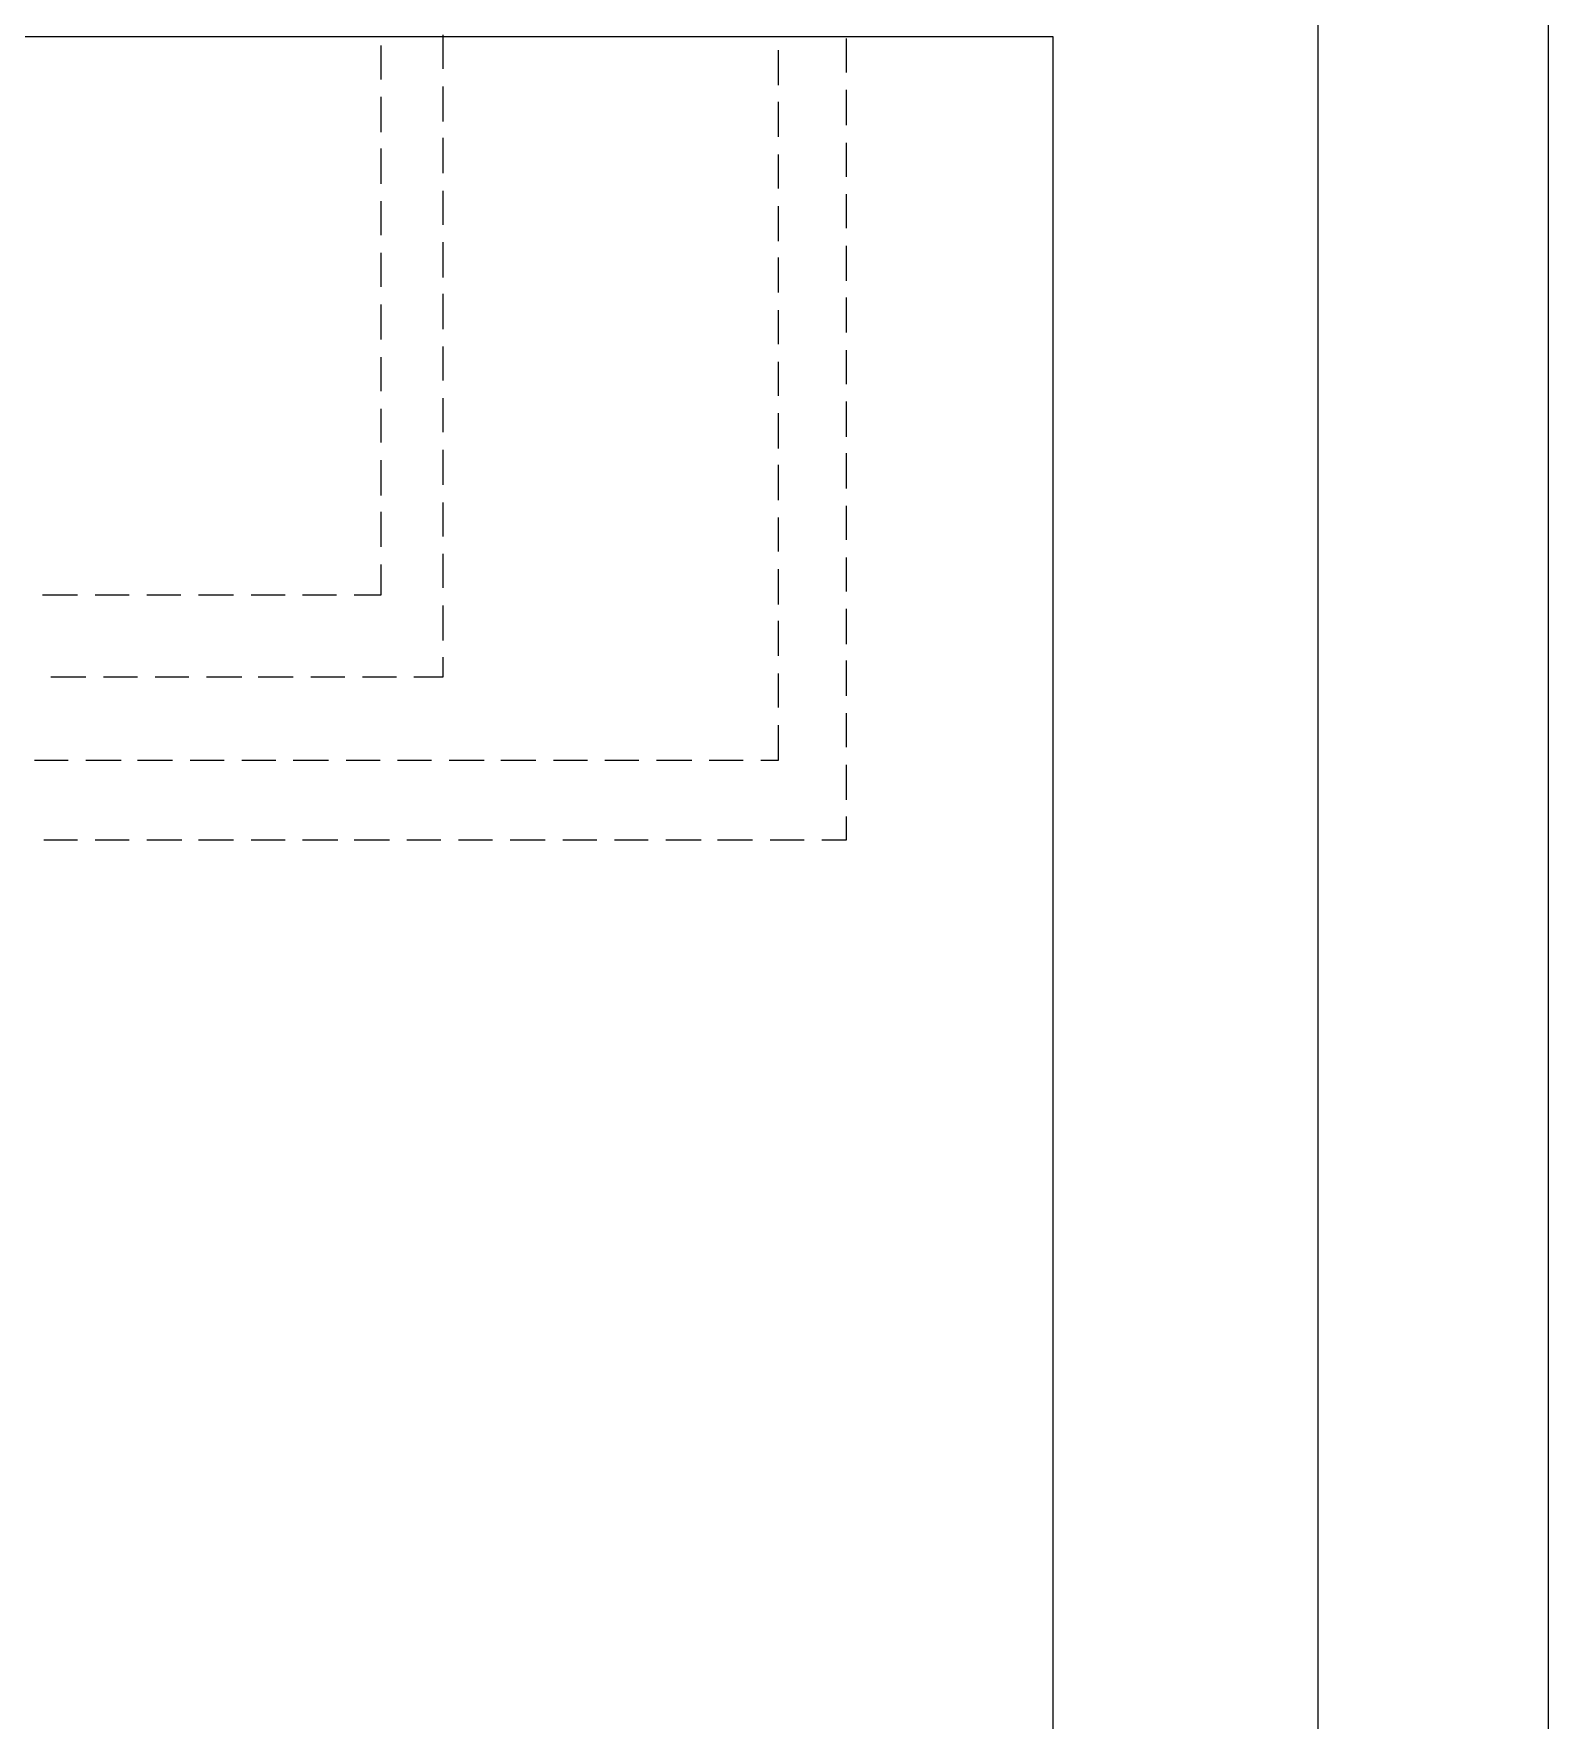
# Model space of a CAD drawing. Header units: metres. Extents: x 17 to 1757, y 17 to 1207.
# Drawn here: x 1514.5 to 1700.7, y 768.7 to 976 of the extents above; entities that cross this region are included whole.
import ezdxf

# ---------------------------------------------------------------- set-up
doc = ezdxf.new("R2010")
doc.units = ezdxf.units.M
doc.layers.add('LINES', color=7, linetype='Continuous')
doc.layers.add('RECTS', color=7, linetype='Continuous')

msp = doc.modelspace()

# ---------------------------------------------------------------- linework, layer by layer
at = {"layer": 'LINES'}
for p, q in [((1672.37, 45.22), (1672.37, 1179.07)), ((1639.82, 975.67), (1432.1, 975.67)), ((1557.24, 970.42), (1557.24, 974.59)), ((1564.87, 971.71), (1564.87, 975.89)), ((1614.41, 971.28), (1614.41, 975.46)), ((1639.82, 401.69), (1639.82, 975.67)), ((1606.06, 969.7), (1606.06, 974.02)), ((1557.24, 963.94), (1557.24, 968.26)), ((1564.87, 965.23), (1564.87, 969.55)), ((1614.41, 964.8), (1614.41, 969.12)), ((1606.06, 963.36), (1606.06, 967.68)), ((1557.24, 957.6), (1557.24, 961.92)), ((1564.87, 958.9), (1564.87, 963.22)), ((1614.41, 958.46), (1614.41, 962.64)), ((1606.06, 957.02), (1606.06, 961.2)), ((1564.87, 952.56), (1564.87, 956.74)), ((1614.41, 952.13), (1614.41, 956.3)), ((1557.24, 951.26), (1557.24, 955.44)), ((1606.06, 950.54), (1606.06, 954.86)), ((1564.87, 946.08), (1564.87, 950.4)), ((1614.41, 945.65), (1614.41, 949.97)), ((1557.24, 944.93), (1557.24, 949.1)), ((1606.06, 944.21), (1606.06, 948.53)), ((1564.87, 939.74), (1564.87, 944.06)), ((1614.41, 939.31), (1614.41, 943.63)), ((1557.24, 938.45), (1557.24, 942.77)), ((1606.06, 937.87), (1606.06, 942.05)), ((1564.87, 933.41), (1564.87, 937.58)), ((1614.41, 932.98), (1614.41, 937.15)), ((1557.24, 932.11), (1557.24, 936.29)), ((1606.06, 931.54), (1606.06, 935.71)), ((1564.87, 927.07), (1564.87, 931.25)), ((1614.41, 926.5), (1614.41, 930.82)), ((1557.24, 925.78), (1557.24, 929.95)), ((1606.06, 925.06), (1606.06, 929.38)), ((1564.87, 920.59), (1564.87, 924.91)), ((1557.24, 919.3), (1557.24, 923.62)), ((1606.06, 918.72), (1606.06, 923.04)), ((1614.41, 920.16), (1614.41, 924.48)), ((1564.87, 914.26), (1564.87, 918.43)), ((1557.24, 912.96), (1557.24, 917.28)), ((1606.06, 912.38), (1606.06, 916.56)), ((1614.41, 913.82), (1614.41, 918)), ((1564.87, 907.92), (1564.87, 912.1)), ((1557.24, 907.06), (1557.24, 910.8)), ((1606.06, 905.9), (1606.06, 910.22)), ((1614.41, 907.49), (1614.41, 911.66)), ((1515.62, 907.06), (1519.94, 907.06)), ((1522.1, 907.06), (1526.28, 907.06)), ((1528.44, 907.06), (1532.62, 907.06)), ((1534.78, 907.06), (1539.1, 907.06)), ((1541.26, 907.06), (1545.43, 907.06)), ((1547.59, 907.06), (1551.77, 907.06)), ((1553.93, 907.06), (1557.24, 907.06)), ((1564.87, 901.44), (1564.87, 905.76)), ((1606.06, 899.57), (1606.06, 903.89)), ((1614.41, 901.01), (1614.41, 905.33)), ((1564.87, 896.98), (1564.87, 899.42)), ((1614.41, 894.67), (1614.41, 898.99)), ((1516.63, 896.98), (1520.95, 896.98)), ((1523.11, 896.98), (1527.29, 896.98)), ((1529.45, 896.98), (1533.62, 896.98)), ((1535.78, 896.98), (1540.1, 896.98)), ((1542.12, 896.98), (1546.44, 896.98)), ((1548.6, 896.98), (1552.78, 896.98)), ((1554.94, 896.98), (1559.11, 896.98)), ((1561.27, 896.98), (1564.87, 896.98)), ((1606.06, 893.23), (1606.06, 897.41)), ((1614.41, 888.34), (1614.41, 892.51)), ((1606.06, 886.75), (1606.06, 891.07)), ((1514.62, 886.75), (1518.79, 886.75)), ((1520.95, 886.75), (1525.27, 886.75)), ((1527.29, 886.75), (1531.61, 886.75)), ((1533.77, 886.75), (1537.94, 886.75)), ((1540.1, 886.75), (1544.28, 886.75)), ((1546.44, 886.75), (1550.76, 886.75)), ((1552.92, 886.75), (1557.1, 886.75)), ((1559.26, 886.75), (1563.43, 886.75)), ((1565.59, 886.75), (1569.91, 886.75)), ((1571.93, 886.75), (1576.25, 886.75)), ((1578.41, 886.75), (1582.58, 886.75)), ((1584.74, 886.75), (1588.92, 886.75)), ((1591.08, 886.75), (1595.4, 886.75)), ((1597.56, 886.75), (1601.74, 886.75)), ((1603.9, 886.75), (1606.06, 886.75)), ((1614.41, 881.86), (1614.41, 886.18)), ((1614.41, 876.96), (1614.41, 879.84)), ((1515.77, 876.96), (1519.94, 876.96)), ((1522.1, 876.96), (1526.28, 876.96)), ((1528.44, 876.96), (1532.76, 876.96)), ((1534.78, 876.96), (1539.1, 876.96)), ((1541.26, 876.96), (1545.43, 876.96)), ((1547.59, 876.96), (1551.91, 876.96)), ((1553.93, 876.96), (1558.25, 876.96)), ((1560.41, 876.96), (1564.58, 876.96)), ((1566.74, 876.96), (1570.92, 876.96)), ((1573.08, 876.96), (1577.4, 876.96)), ((1579.56, 876.96), (1583.74, 876.96)), ((1585.9, 876.96), (1590.07, 876.96)), ((1592.23, 876.96), (1596.55, 876.96)), ((1598.57, 876.96), (1602.89, 876.96)), ((1605.05, 876.96), (1609.22, 876.96)), ((1611.38, 876.96), (1614.41, 876.96))]:
    msp.add_line(p, q, dxfattribs=at)
at = {"layer": 'RECTS'}
msp.add_lwpolyline([(16.87, 1207.44), (1700.66, 1207.44), (1700.66, 16.85), (16.87, 16.85)], dxfattribs=at)

doc.saveas('drawing.dxf')
